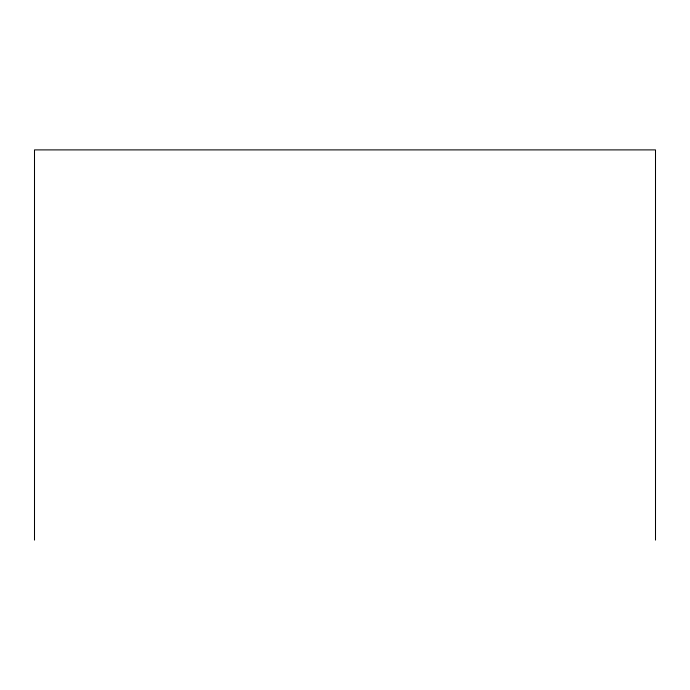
<?xml version="1.0" encoding="UTF-8"?>
<svg xmlns="http://www.w3.org/2000/svg" width="690" height="690" viewBox="0 0 690 690"><rect width="100%" height="100%" fill="white"/><g stroke="black" fill="none" stroke-linecap="round" stroke-linejoin="round"><path stroke-width="1.03" d="M655.5 540.106L655.5 149.894L34.5 149.894L34.5 540.106"/></g></svg>
